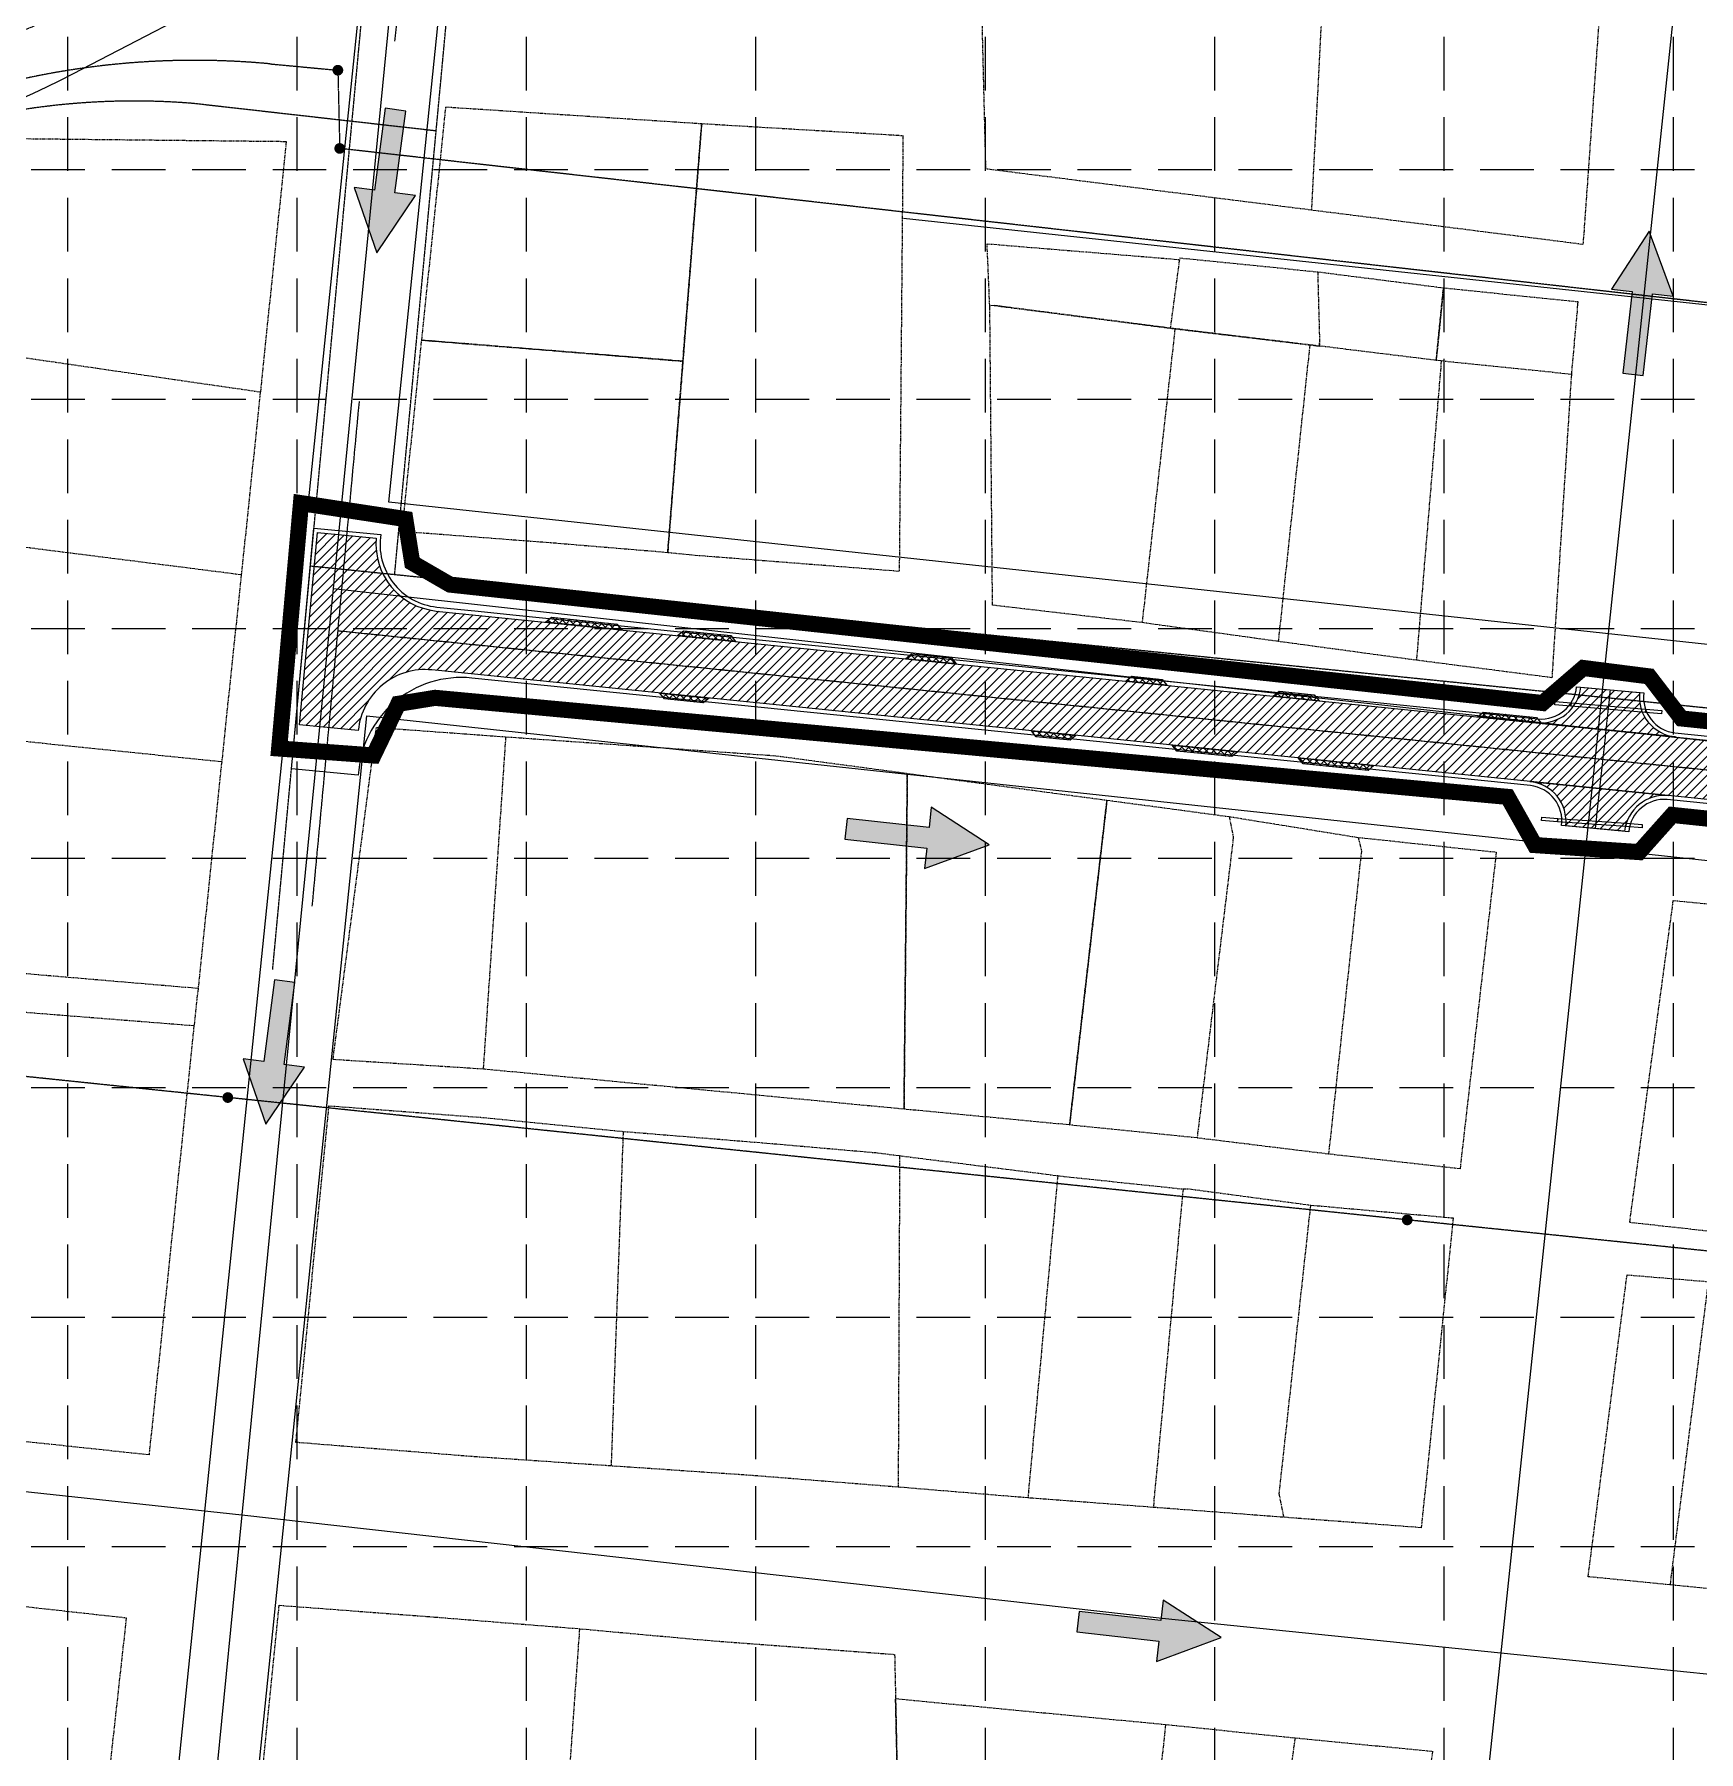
# Model space of a CAD drawing. Extents: x 332488 to 337969, y 579146 to 583084.
# Drawn here: x 335729 to 336350, y 581125 to 581765 of the extents above; entities that cross this region are included whole.
import ezdxf

# ---------------------------------------------------------------- set-up
doc = ezdxf.new("R2010")
doc.units = 0
doc.header["$MEASUREMENT"] = 0
for name, pattern in [('CENTER2', [1.125, 0.75, -0.125, 0.125, -0.125]), ('DASHED', [0.75, 0.5, -0.25]), ('HIDDEN', [0.375, 0.25, -0.125]), ('PHANTOM', [2.5, 1.25, -0.25, 0.25, -0.25, 0.25, -0.25])]:
    doc.linetypes.add(name, pattern=pattern)
doc.layers.get('0').update_dxf_attribs({"color": 6})
for name, color, linetype in [('ARROWS', 252, 'Continuous'), ('E-CULVERT', 1, 'Continuous'), ('E-SanitarySewer', 2, 'HIDDEN'), ('E-WATER', 2, 'DASHED'), ('GRID', 254, 'HIDDEN'), ('LIMITS OF DISTURBANCE', 1, 'PHANTOM'), ('P-CULVERT', 2, 'Continuous'), ('P-DRIVEWAY TRANSITION', 2, 'Continuous'), ('P-DRIVEWAY TRANSITION-H', 6, 'Continuous'), ('P-PVMT', 2, 'Continuous'), ('P-PVMT-H-6th', 6, 'Continuous'), ('P-PVMT-H-7th', 6, 'Continuous'), ('parcel', 8, 'Continuous'), ('ROADS', 5, 'Continuous'), ('row', 1, 'Continuous'), ('subdiv', 6, 'PHANTOM')]:
    doc.layers.add(name, color=color, linetype=linetype)
doc.layers.add('QUANTITIES', color=4, linetype='Continuous', plot=False)
pattern_1 = [(45, (0, 0), (-1.767766952966369, 1.767766952966369), [])]

# ---------------------------------------------------------------- blocks, each defined once
blk = doc.blocks.new('arrow')
blk.add_lwpolyline([(-67.00679329302966, -25.35842018353742), (-59.3270347441985, -25.41938721699262), (-59.57091179542658, -56.1384215279777), (-51.89114823905948, -56.19938584448118), (-51.64727869913713, -25.48035696739953), (-43.96752265407486, -25.54132400085473), (-55.30425519266737, -2.410587189246144), (-67.00678578172392, -25.35840795725562)], close=True)
at = {"color": 254}
for points in [[(-43.96751955730906, -25.54132267721434), (-67.00679354271597, -25.35841771446121), (-55.30425158724847, -2.410596210431322), (-67.00679354271597, -25.35841771446121)], [(-59.57090883123692, -56.13841801592571), (-51.89115083610795, -56.19938633684342), (-59.32703554756517, -25.41938603537892), (-51.64727755243712, -25.48035435629663)]]:
    blk.add_solid(points, dxfattribs=at)

msp = doc.modelspace()

# ---------------------------------------------------------------- hatches: boundary and pattern name
at = {"layer": 'P-DRIVEWAY TRANSITION-H'}
h = msp.add_hatch(dxfattribs=at)
h.set_pattern_fill('NET', color=253, scale=15, angle=45, style=0)
h.set_pattern_definition([(45.09306700437445, (333744.6352764597, 581923.8884556454), (-1.327977036632529, 1.323669894715706), []), (135.0930670043744, (333744.6352764597, 581923.8884556454), (-1.323669894715706, -1.327977036632529), [])])
h.paths.add_polyline_path([(335919.9082682377, 581546.2009439643), (335922.1001579328, 581547.9885735582), (335946.64428983, 581545.4952540073), (335948.4319194239, 581543.3033643122)])
h.paths.add_polyline_path([(335969.1273677484, 581541.2010138955), (335971.3192574435, 581542.9886434893), (335988.9757935469, 581541.195001455), (335990.7634231407, 581539.0031117599)])
h.paths.add_polyline_path([(335980.8544219058, 581517.896495593), (335978.6625322107, 581516.1088659992), (335964.2832283185, 581517.5695898769), (335962.4955987246, 581519.761479572)])
h.paths.add_polyline_path([(336117.5882516192, 581504.0063677079), (336115.3963619241, 581502.218738114), (336102.7658838096, 581503.5018072464), (336100.9782542157, 581505.6936969415)])
h.paths.add_polyline_path([(336177.9039320467, 581497.8791896979), (336175.7120423517, 581496.091560104), (336155.2479255281, 581498.1704106734), (336153.4602959342, 581500.3623003685)])
h.paths.add_polyline_path([(336228.668427237, 581492.7222703627), (336226.4765375419, 581490.9346407689), (336202.2570012594, 581493.3949862224), (336200.4693716656, 581495.5868759175)])
h.paths.add_polyline_path([(336401.3462626418, 581475.1807649299), (336399.1543729468, 581473.393135336), (336374.7719099154, 581475.8700317293), (336372.9842803215, 581478.0619214245)])
h.paths.add_polyline_path([(336463.6284808947, 581468.8538158615), (336461.4365911996, 581467.0661862676), (336440.898101375, 581469.1525920301), (336439.1104717811, 581471.3444817252)])
h.paths.add_polyline_path([(336433.9637971102, 581493.9805311286), (336436.1556868053, 581495.7681607225), (336459.8782778171, 581493.3582975334), (336461.665907411, 581491.1664078382)])
h.paths.add_polyline_path([(336267.2093304693, 581510.9203102012), (336269.4012201645, 581512.7079397951), (336289.1948656816, 581510.6971991603), (336290.9824952754, 581508.5053094652)])
h.paths.add_polyline_path([(336191.1601055256, 581518.6457828388), (336193.3519952208, 581520.4334124327), (336206.405745501, 581519.1073451298), (336208.1933750949, 581516.9154554347)])
h.paths.add_polyline_path([(336136.169197802, 581524.2320429649), (336138.3610874971, 581526.0196725588), (336149.7039261373, 581524.8674084876), (336151.4915557312, 581522.6755187925)])
h.paths.add_polyline_path([(336054.1147708074, 581532.5675550096), (336056.3066605026, 581534.3551846035), (336071.1992416526, 581532.8423193736), (336072.9868712464, 581530.6504296785)])
h.paths.add_polyline_path([(336823.6798012466, 581432.2779450953), (336821.4879115515, 581430.4903155016), (336807.9537703457, 581431.8651833931), (336806.1661407518, 581434.0570730882)])
h.paths.add_polyline_path([(336908.3929457674, 581423.6723468069), (336906.2010560723, 581421.884717213), (336866.1281834434, 581425.9555263661), (336864.3405538495, 581428.1474160613)])
h.paths.add_polyline_path([(337267.486532658, 581387.1937675466), (337265.2946429629, 581385.4061379527), (337237.9967162226, 581388.1792021916), (337236.2090866287, 581390.3710918868)])
h.paths.add_polyline_path([(337214.6607244014, 581414.673309335), (337216.8526140965, 581416.4609389289), (337297.4075874499, 581408.2777491212), (337299.1952170437, 581406.0858594261)])
at = {"layer": 'P-PVMT-H-6th'}
h = msp.add_hatch(dxfattribs=at)
h.set_pattern_fill('ANSI31', color=9, scale=20, style=0)
h.set_pattern_definition(pattern_1)
edge = h.paths.add_edge_path()
edge.add_line((335828.2173572729, 581507.8890740499), (335834.9152358597, 581579.581766027))
edge.add_line((335834.9152358597, 581579.581766027), (335856.8198496035, 581577.5353308981))
edge.add_arc((335881.7114561305, 581575.2098364335), 25.00000000002905, 174.6626432487907, 264.1994973410909)
edge.add_line((335879.1848304975, 581550.337840878), (337355.6937260162, 581400.3464493869))
edge.add_arc((337359.231001902, 581435.1672431646), 35.00000000002524, 264.1994973417433, 353.8400558509287)
edge.add_line((337394.0289197445, 581431.4115922451), (337395.0231459686, 581431.304287933))
edge.add_line((337395.0231459686, 581431.304287933), (337385.1509550011, 581339.8336753641))
edge.add_line((337385.1509550011, 581339.8336753641), (337384.156728777, 581339.9409796762))
edge.add_arc((337349.3588109346, 581343.696630596), 35.00000000002016, 353.8400558505394, 444.1994973412693)
edge.add_line((337352.8960868207, 581378.5174243737), (335877.5401606779, 581528.3891443292))
edge.add_arc((335875.0135775439, 581503.5171444565), 25.0000000000402, 84.19959524299584, 174.6626432487907)
edge.add_line((335850.1219710169, 581505.8426389211), (335828.2173572729, 581507.8890740499))
h = msp.add_hatch(dxfattribs=at)
h.set_pattern_fill('ANSI31', color=9, scale=20, style=0)
h.set_pattern_definition([(45.09306700437445, (333744.6352764597, 581923.8884556454), (-1.770636048843371, 1.764893192954274), [])])
edge = h.paths.add_edge_path()
edge.add_line((336341.075299163, 581503.4166239983), (336289.3404117507, 581508.672120782))
edge.add_arc((336290.8563871304, 581523.5953181152), 14.99999999995472, 264.1994973413384, 353.8196917178384)
edge.add_line((336305.7692074761, 581521.9804530015), (336327.678454197, 581519.9546864453))
edge.add_arc((336342.5912745427, 581518.3398213316), 14.99999999992164, 173.8196917178385, 264.1994973415597)
edge = h.paths.add_edge_path()
edge.add_line((336322.0801321364, 581468.2557733797), (336300.1708854154, 581470.2815399361))
edge.add_arc((336285.2580650697, 581471.8964050498), 14.99999999992164, 353.8196917178384, 444.1994973415146)
edge.add_line((336286.7740404494, 581486.819602383), (336338.5089278618, 581481.5641055992))
edge.add_arc((336336.9929524821, 581466.640908266), 14.99999999994884, 84.19949734155962, 173.8196917178385)
at = {"layer": 'P-PVMT-H-7th'}
h = msp.add_hatch(dxfattribs=at)
h.set_pattern_fill('ANSI31', color=253, scale=20, style=0)
h.set_pattern_definition(pattern_1)
edge = h.paths.add_edge_path()
edge.add_line((335825.8690633353, 581825.6869722484), (335834.5250313084, 581805.4613889824))
edge.add_arc((336066.2689011319, 581263.9673642702), 588.9999999998345, 83.86282012561298, 113.16953209557269, ccw=False)
edge.add_line((336129.2384705681, 581849.5916750061), (336610.550527991, 581796.0216503824))
edge.add_line((336610.550527991, 581796.0216503824), (337388.8775640928, 581715.9745280568))
edge.add_arc((337385.2968724539, 581681.1581720241), 35.00000000015289, -7.624351124783686, 84.12805446683802, ccw=False)
edge.add_line((337419.9874458821, 581676.514454199), (337420.9786051229, 581676.3817765472))
edge.add_line((337420.9786051229, 581676.3817765472), (337433.190660604, 581767.6110939423))
edge.add_line((337433.190660604, 581767.6110939423), (337432.1995013632, 581767.7437715945))
edge.add_arc((337397.5089279353, 581772.3874894198), 34.99999999991752, 264.1280544671977, 352.375648874788, ccw=False)
edge.add_line((337393.9282362966, 581737.5711333872), (336612.8927155777, 581817.8968100856))
edge.add_line((336612.8927155777, 581817.8968100856), (336131.6316412919, 581871.4611602868))
edge.add_arc((336066.268901132, 581263.9673642701), 610.9999999999628, 83.85893752755234, 113.1695320955796)
edge = h.paths.add_edge_path()
edge.add_line((334950.4900005268, 581734.4296820598), (334951.8644201584, 581756.3867076023))
edge.add_arc((335064.1687015881, 583550.502506821), 1797.627256311322, 264.1888517328631, 266.4181927454968, ccw=False)
edge.add_arc((334909.7337188367, 582096.7964629089), 335.8172667600802, 255.9339546163211, 265.290039501902, ccw=False)
edge.add_line((334828.1166219403, 581771.0482685188), (334779.5199037807, 581782.2453342903))
edge.add_arc((334736.6355995654, 581596.1218901679), 191.000000000006, 77.02504297118213, 90.09306700432731)
edge.add_line((334736.3253535026, 581787.1216381976), (332764.6068176676, 581783.918922386))
edge.add_line((332764.6068176676, 581783.918922386), (332764.6425528163, 581761.9189514088))
edge.add_line((332764.6425528163, 581761.9189514088), (334736.3610886512, 581765.1216672204))
edge.add_arc((334736.6355995655, 581596.1218901679), 169.0000000000381, 77.02504297120538, 90.09306700435008, ccw=False)
edge.add_line((334774.5803504155, 581760.807031826), (334823.0275859664, 581749.6444080222))
edge.add_arc((334920.5213069654, 582162.0827408719), 423.8046767534789, 256.7003380621547, 264.5041076851441)
edge.add_arc((335064.1687015871, 583550.5025068203), 1819.627256310553, 264.1888517328911, 266.4181927455256)

# ---------------------------------------------------------------- linework, layer by layer
at = {"layer": 'E-CULVERT', "color": 5, "flags": 128}
for points in [[(336302.1558455873, 581516.1273514577), (336330.0009087379, 581513.7918408696), (336329.8964315794, 581512.5462147124), (336302.0513684287, 581514.8817253006)], [(336297.183418838, 581473.0365498584), (336322.6917683122, 581471.2848169783), (336322.6061288594, 581470.0377540753), (336297.0977793852, 581471.7894869554)]]:
    msp.add_lwpolyline(points, close=True, dxfattribs=at)
at = {"layer": 'E-SanitarySewer', "color": 33, "ltscale": 0.5}
for p, q in [((335817.1282295869, 581754.2044746119), (335842.4944598678, 581751.830046351)), ((337222.3361147416, 581567.1605498825), (335843.183257657, 581722.6859448183)), ((337237.5244482572, 581220.1307687422), (335450.4670192754, 581405.4816126396))]:
    msp.add_line(p, q, dxfattribs=at)
at = {"layer": 'E-SanitarySewer', "color": 33}
msp.add_line((335842.4944598678, 581751.830046351), (335843.183257657, 581722.6859448183), dxfattribs=at)
at = {"layer": 'E-SanitarySewer', "color": 33, "linetype": 'Continuous', "ltscale": 0.5, "const_width": 2, "flags": 128}
for points in [[(335841.4944598678, 581751.830046351, 1), (335843.4944598678, 581751.830046351, 1)], [(335842.183257657, 581722.6859448183, 1), (335844.183257657, 581722.6859448183, 1)], [(335800.4744093332, 581369.0756668057, 1), (335802.4744093332, 581369.0756668057, 1)], [(336240.0726919885, 581323.4812100498, 1), (336242.0726919885, 581323.4812100498, 1)]]:
    msp.add_lwpolyline(points, format="xyb", close=True, dxfattribs=at)
at = {"layer": 'E-SanitarySewer', "color": 33, "ltscale": 0.5}
msp.add_arc((335789.1686905724, 581455.5102092201), 300, 84.65236069567071, 107.5818647065417, dxfattribs=at)
at = {"layer": 'E-WATER', "color": 120, "ltscale": 0.5}
for p, q in [((335818.2125214203, 581416.7439846265), (335859.2409502372, 581855.0543730545)), ((335863.6739850125, 581563.9752709359), (335886.6780436572, 581809.7296946534)), ((335879.1390254511, 581729.1896863334), (335788.2380525522, 581739.4739531499)), ((335832.2926394805, 581567.1631499236), (337352.8126116331, 581412.7008861976))]:
    msp.add_line(p, q, dxfattribs=at)
at = {"layer": 'E-WATER', "color": 120, "ltscale": 0.5, "flags": 128}
msp.add_lwpolyline([(334426.1044843137, 581797.0997928584), (334703.4589529283, 581796.9655081672, -0.08990925678676177), (334809.4890720781, 581786.6754326159), (334841.0031958667, 581778.605181124, 0.04294013952665259), (334891.8156832419, 581770.7663473336, 0.0169256339488877), (335015.9593336944, 581762.9017229673), (335540.5848133493, 581754.8884359363, 0.09913095218458286), (335742.9814878628, 581804.9734811924), (335854.5873055487, 581853.1739214766, -0.09648405241261898), (336021.3809671399, 581886.5141730634, -0.007956758082388113), (336042.9161177172, 581887.2491753441, -0.007956758082388113)], format="xyb", dxfattribs=at)
at = {"layer": 'E-WATER', "color": 120, "ltscale": 0.5}
msp.add_arc((335766.5822491521, 581469.9219705082), 270.4204969431304, 85.4067231910676, 106.5033650947421, dxfattribs=at)
at = {"layer": 'GRID', "color": 252, "linetype": 'HIDDEN', "lineweight": 0, "ltscale": 80}
for p, q in [((335741.698758591, 582484.2826341055), (335741.698758591, 579491.4050111248)), ((335827.1987585911, 582484.2826341055), (335827.1987585911, 579491.4050111248)), ((335912.6987585913, 582484.2826341055), (335912.6987585913, 579491.4050111248)), ((335998.1987585914, 582484.2826341055), (335998.1987585914, 579491.4050111248)), ((336083.6987585915, 582484.2826341055), (336083.6987585915, 579491.4050111248)), ((336169.1987585917, 582484.2826341055), (336169.1987585917, 579491.4050111248)), ((336254.6987585918, 582484.2826341055), (336254.6987585918, 579491.4050111248)), ((336340.198758592, 582484.2826341055), (336340.198758592, 579491.4050111248)), ((332578.1987585859, 581714.7826341043), (337879.1987585945, 581714.7826341043)), ((332578.1987585859, 581629.2826341041), (337879.1987585945, 581629.2826341041)), ((332578.1987585859, 581543.782634104), (337879.1987585945, 581543.782634104)), ((332578.1987585859, 581458.2826341038), (337879.1987585945, 581458.2826341038)), ((332578.1987585859, 581372.7826341037), (337879.1987585945, 581372.7826341037)), ((332578.1987585859, 581287.2826341036), (337879.1987585945, 581287.2826341036)), ((332578.1987585859, 581201.7826341034), (337879.1987585945, 581201.7826341034))]:
    msp.add_line(p, q, dxfattribs=at)
at = {"layer": 'LIMITS OF DISTURBANCE', "color": 1, "linetype": 'DASHED', "ltscale": 80, "const_width": 6, "flags": 128}
msp.add_lwpolyline([(336564.3092935188, 580791.3038364649), (336567.0052905409, 580807.8106723065), (336582.1702698404, 580814.8850248358), (336611.8294605622, 581096.0013912139), (336600.0344696399, 581107.4550896633), (336602.3934551831, 581142.1531205673), (336618.2324574403, 581153.2699631006), (336647.1916793659, 581435.8606589661), (336641.0090483022, 581442.9917945839), (336339.8666644464, 581474.3543566107), (336327.5208063931, 581460.5171820517), (336288.6126352292, 581463.1350377254), (336278.511455656, 581481.0859598878), (335878.7350020302, 581517.9891934886), (335865.0349987354, 581515.7684013254), (335855.7782440227, 581496.5215226384), (335820.6025445126, 581499.112440192), (335828.7484949799, 581590.535123911), (335867.6268963753, 581584.6129982027), (335870.2187940152, 581568.3271823697), (335884.2890548576, 581560.1842644983), (336291.5354450219, 581516.0564580307), (336306.689110545, 581529.1150751249), (336331.2484744322, 581525.9810149863), (336343.2668650304, 581510.3106744732), (336639.3908306756, 581479.3693864183), (336648.1511065494, 581485.3610176533), (336684.0432714792, 581772.5026431191), (336680.9048362817, 581778.2067353067), (336669.7776741823, 581783.3404481402), (336370.7130116015, 581814.7980202996), (336363.9158655149, 581798.6922299524), (336329.4264824227, 581802.9703339355), (336322.6293363362, 581820.5860527048), (336143.3820197093, 581841.8534496819, 0.08763947130923862), (335924.5325992433, 581829.4234683639), (335891.8472894146, 581818.0589066211), (335886.8734626514, 581804.9186190399), (335850.8416136689, 581789.5907888601), (335830.0657282365, 581797.427810739), (335815.5617831741, 581828.3840909628), (335866.3358301767, 581847.6986832838), (335948.0887977728, 581873.9365317603), (336020.0868252716, 581882.4754778267), (336034.9745538486, 581902.4810239698), (336087.4476582529, 581900.7732307746), (336107.4606854627, 581884.4272471669), (336320.4882515939, 581862.3340663975), (336342.2899299362, 581875.5329886896), (336368.3905588104, 581872.1565252895), (336387.4286735007, 581853.43248107), (336677.9534260216, 581819.3267901603), (336685.4529427118, 581822.3936145031), (336688.1800368172, 581830.2310943103), (336717.0455250554, 582102.4214857104), (336712.2347999653, 582110.5966576503), (336679.040812646, 582116.848272605), (336077.6693005343, 582178.625346055), (336069.4577428056, 582175.6702760864), (336065.8446662542, 582164.0142132223), (336053.6915532313, 582163.6858787513), (336052.7622434464, 582227.8751583239), (336070.8865020853, 582227.6125863148), (336069.8358378294, 582216.8471140286), (336077.1905824281, 582213.9588219277), (337435.1120653143, 582075.6290862656), (337449.2366512441, 582071.4455942167), (337467.5462598754, 582070.399726182), (337482.7170856795, 582075.1061522481), (337493.7028887817, 582094.4548303501), (337506.8263003258, 582091.4410858508), (337480.5519196596, 581988.076850942), (337467.0554379253, 581991.6406268582), (337469.0926445043, 582011.7505607056), (337462.4717152221, 582024.7329029009), (337446.6833405332, 582036.6970319387), (337423.7647586199, 582040.5153760766), (337346.0962222456, 582048.9157291981), (337131.8900008146, 582071.4639909817), (337123.6244024234, 582067.8716045122), (337118.2337988992, 582057.0944251937), (337086.6089817742, 582059.9683423333), (337083.3746006982, 582073.2601842163), (337068.9996895692, 582076.8525706858), (336762.1133204978, 582107.5884281986), (336753.5225300477, 582096.7409668667), (336724.9358726684, 581824.7224777056), (336727.3295896086, 581814.3535114524), (336746.8783727614, 581809.5678439094), (337396.4087114227, 581743.1661940693), (337410.054674055, 581747.1264361986), (337423.2604739079, 581760.7673188682), (337427.4423047341, 581776.3883425123), (337440.8681543744, 581772.4280804731), (337423.6457743533, 581667.5325737091), (337410.9730176935, 581669.6439210486), (337409.9169493718, 581691.4610707037), (337401.8204887742, 581702.0177476713), (337385.2755132029, 581708.7036576848), (337369.3714409312, 581712.9552615659), (337094.9010632508, 581739.1056059492), (337084.6629174594, 581734.7505501301), (337082.7024106989, 581724.9517243118), (337081.3954167254, 581715.8061230194), (337050.0274033588, 581720.8144232745), (337049.8095973656, 581738.6700963853), (337043.9280770831, 581746.509168986), (337015.3919208613, 581748.4689421136), (336730.1820517313, 581776.897996614), (336720.3447865299, 581775.0541788534), (336716.9632315547, 581765.5278800037), (336689.6148954229, 581486.3813810819), (336691.4404269378, 581475.1281954248), (336698.4382819426, 581471.7826521287), (337016.0528918924, 581440.8161382066), (337022.5604621936, 581446.173300059), (337026.0056334576, 581454.2090627474), (337060.0746686803, 581449.9998669934), (337063.5198399443, 581438.52020601), (337088.4017096586, 581433.545692887), (337350.3011546652, 581406.43011564), (337364.8832958979, 581429.1242618612), (337382.8890557112, 581429.7048734785), (337388.3490047967, 581435.7978829921), (337401.5529084862, 581435.4070911058), (337388.8305987511, 581327.9556286056), (337378.2350261193, 581331.3256810118), (337370.1107737268, 581347.8382480933), (337350.94335075, 581352.4831652408), (337336.3342031366, 581375.6180429582), (337214.0031762915, 581387.1725851463), (336698.0063674753, 581437.8958707761), (336687.7052374496, 581437.2901314064), (336684.0695333453, 581423.3585041926), (336656.8649264155, 581152.761782333), (336668.8994344044, 581129.3700965693), (336665.5565295643, 581097.2900607084), (336647.5047675809, 581081.9183888873), (336622.1687034764, 580812.467263846), (336633.9628095226, 580798.319594103), (336632.0757474988, 580783.7003380235)], format="xyb", close=True, dxfattribs=at)
at = {"layer": 'P-CULVERT', "color": 5, "flags": 128}
for points in [[(336296.0732309826, 581515.3458248263), (336296.1699833638, 581516.5920747919), (336302.1519831987, 581516.127663362), (336302.0552308174, 581514.8814133963)], [(336329.900293968, 581512.5459028082), (336329.9970463492, 581513.7921527738), (336335.979046184, 581513.3277413439), (336335.8822938028, 581512.0814913783)], [(336291.1102230861, 581472.254304854), (336291.2069754674, 581473.5005548196), (336297.1889753022, 581473.0361433896), (336297.092222921, 581471.789893424)], [(336322.6005723951, 581470.038160544), (336322.6973247764, 581471.2844105096), (336328.6793246112, 581470.8199990797), (336328.58257223, 581469.5737491141)]]:
    msp.add_lwpolyline(points, close=True, dxfattribs=at)
at = {"layer": 'P-DRIVEWAY TRANSITION', "color": 7, "flags": 128}
for points in [[(335919.9082682377, 581546.2009439643), (335922.1001579328, 581547.9885735582), (335946.64428983, 581545.4952540073), (335948.4319194239, 581543.3033643122)], [(335969.1273677484, 581541.2010138955), (335971.3192574435, 581542.9886434893), (335988.9757935469, 581541.195001455), (335990.7634231407, 581539.0031117599)], [(336054.1147708074, 581532.5675550096), (336056.3066605026, 581534.3551846035), (336071.1992416526, 581532.8423193736), (336072.9868712464, 581530.6504296785)], [(336136.169197802, 581524.2320429649), (336138.3610874971, 581526.0196725588), (336149.7039261373, 581524.8674084876), (336151.4915557312, 581522.6755187925)], [(335980.8544219058, 581517.896495593), (335978.6625322107, 581516.1088659992), (335964.2832283185, 581517.5695898769), (335962.4955987246, 581519.761479572)], [(336191.1601055256, 581518.6457828388), (336193.3519952208, 581520.4334124327), (336206.405745501, 581519.1073451298), (336208.1933750949, 581516.9154554347)], [(336267.2093304693, 581510.9203102012), (336269.4012201645, 581512.7079397951), (336289.1948656816, 581510.6971991603), (336290.9824952754, 581508.5053094652)], [(336117.5882516192, 581504.0063677079), (336115.3963619241, 581502.218738114), (336102.7658838096, 581503.5018072464), (336100.9782542157, 581505.6936969415)], [(336177.9039320467, 581497.8791896979), (336175.7120423517, 581496.091560104), (336155.2479255281, 581498.1704106734), (336153.4602959342, 581500.3623003685)], [(336228.668427237, 581492.7222703627), (336226.4765375419, 581490.9346407689), (336202.2570012594, 581493.3949862224), (336200.4693716656, 581495.5868759175)]]:
    msp.add_lwpolyline(points, close=True, dxfattribs=at)
at = {"layer": 'P-PVMT', "color": 7, "linetype": 'CENTER2'}
for p, q in [((335863.7891015451, 581762.6485827123), (335870.6060667526, 581831.1675540115)), ((335832.9547923501, 581440.3431682208), (335850.5388686176, 581628.5594440508)), ((336316.7238308365, 581520.9675697234), (336311.125508776, 581469.2686566579))]:
    msp.add_line(p, q, dxfattribs=at)
at = {"layer": 'P-PVMT', "color": 253, "linetype": 'CENTER2'}
msp.add_line((335842.5457909331, 581543.0032117338), (337411.6506730744, 581383.6054421827), dxfattribs=at)
at = {"layer": 'P-PVMT', "color": 7, "linetype": 'CENTER2', "flags": 128}
msp.add_lwpolyline([(337447.1291412615, 581721.0416598537), (336611.7216217844, 581806.959230234), (336130.4349633356, 581860.5264279522, 0.1401245833033953), (335805.4386140518, 581804.3075916654), (335750.520780668, 581777.7979343771, -0.1160526085899808), (335560.4880887911, 581735.5717021436), (335041.7080823139, 581742.0147206156, -0.02225486075396301), (334881.0454213011, 581751.1697370174, -0.03824844483391418), (334825.5715453865, 581760.3464669687), (334777.0501270981, 581771.5261830582, 0.05708188803975472), (334736.3432210769, 581776.121652709), (332688.0365613569, 581772.7945327339)], format="xyb", dxfattribs=at)
at = {"layer": 'P-PVMT', "color": 7, "flags": 128}
for points in [[(335828.2173572729, 581507.8890740499), (335834.9152358597, 581579.581766027), (335856.8198496035, 581577.5353308981, 0.4118479601196166), (335879.1848304975, 581550.337840878), (337355.6937260162, 581400.3464493869, 0.412377306467663), (337394.0289197445, 581431.4115922451), (337395.0231459686, 581431.304287933), (337385.1509550011, 581339.8336753641), (337384.156728777, 581339.9409796762, 0.416052205626243), (337352.8960868207, 581378.5174243737), (335877.5401606779, 581528.3891443292, 0.4165826269684354), (335850.1219710169, 581505.8426389211)], [(336341.075299163, 581503.4166239983), (336289.3404117507, 581508.672120782, 0.4122733446944218), (336305.7692074761, 581521.9804530015), (336327.678454197, 581519.9546864453, 0.4161564455735649)], [(336322.0801321364, 581468.2557733797), (336300.1708854154, 581470.2815399361, 0.4161564455727053), (336286.7740404494, 581486.819602383), (336338.5089278618, 581481.5641055992, 0.4122733446941161)]]:
    msp.add_lwpolyline(points, format="xyb", close=True, dxfattribs=at)
at = {"layer": 'parcel', "lineweight": 0}
msp.add_line((337367.8459879435, 581554.7786634872), (336053.3059553518, 581696.5892253006), dxfattribs=at)
at = {"layer": 'QUANTITIES', "flags": 128}
msp.add_lwpolyline([(337077.8110774554, 581404.952799734), (336337.9756391952, 581480.1051735461, 0.4090817367067258), (336323.6310741765, 581468.1123706166), (336298.5676113351, 581470.4297814093, 0.4212998882105717), (336287.0155775195, 581485.2816890337), (335892.4367371689, 581525.3681794247, 0.4280930128081107), (335850.0984240164, 581489.1507395525), (335825.1777123548, 581491.4789531598), (335833.561269136, 581581.2147920865), (335858.5005890901, 581578.8848400023, 0.4306500361933832), (335879.3364280355, 581551.8301606114), (335894.7899522756, 581550.2603118884), (335907.6649241499, 581548.9524058183), (336289.8509943243, 581510.1279729631, 0.4101190498403765), (336304.2182654361, 581522.1238557644), (336329.2817282775, 581519.8064449719, 0.4200947226549162), (336340.8590157054, 581504.9463149811), (337012.7666349481, 581436.6904723854, 0.4120926133628644)], format="xyb", dxfattribs=at)
at = {"layer": 'ROADS', "color": 7}
for p, q in [((336347.499845, 581840.9145520004), (336312.2735540001, 581506.4467860004)), ((335867.6505490001, 581832.5457250001), (335840.7109659999, 581558.7320059994)), ((335840.7109659999, 581558.7320059994), (335806.6640699999, 581213.5959609998)), ((335840.7109659999, 581558.7320059994), (336312.2735540001, 581506.4467860004)), ((336312.2735540001, 581506.4467860004), (336275.9751509996, 581162.1418809993)), ((336312.2735540001, 581506.4467860004), (336673.5821529999, 581466.9913590001)), ((335702.5536369998, 581224.7559470003), (335806.6640699999, 581213.5959609998)), ((335806.6640699999, 581213.5959609998), (335772.6133969999, 580867.6397240004)), ((335806.6640699999, 581213.5959609998), (336149.7280779998, 581175.0480220001)), ((336149.7280779998, 581175.0480220001), (336275.9751509996, 581162.1418809993)), ((336275.9751509996, 581162.1418809993), (336271.25257, 581117.8743719999)), ((336275.9751509996, 581162.1418809993), (336638.1157029998, 581125.1431850009))]:
    msp.add_line(p, q, dxfattribs=at)
at = {"layer": 'row', "color": 253, "flags": 128}
for points in [[(337383.8924050462, 581703.458174233), (337354.3586517473, 581429.8137001148), (335861.5160108351, 581590.8765972691), (335884.7433982082, 581816.8734228074, -0.1110581268824251), (336129.0020409921, 581843.808687945)], [(335656.6354707195, 579890.8691208271, 0.004641513586465435), (335594.6297213813, 579891.5313533386), (334633.2571330607, 579892.8742115458), (334819.6853920397, 581751.8981616002), (334819.6853920397, 581751.8981616002), (335054.3267295898, 581728.7485709294, 0.01688321131233554), (335063.7589318476, 581728.1386099538), (335576.4378177198, 581712.3355140868, 0.1282597827541078), (335743.7487545107, 581750.5077220441), (335808.4407329782, 581784.1409130391, -0.02212925641285557), (335853.3679457864, 581805.0282180766)], [(337171.3288690389, 579733.9544528931), (335965.384884988, 579870.3686593343, 0.02091985874628485), (335686.7178393687, 579890.1329351906), (335853.3367921381, 581511.294790188), (337345.7743067822, 581350.275602135)]]:
    msp.add_lwpolyline(points, format="xyb", close=True, dxfattribs=at)
at = {"layer": 'subdiv', "color": 253, "lineweight": 0}
for p, q in [((336084.0281436532, 581715.0442210464), (336080.9371797843, 581840.5475833258)), ((336211.8845410375, 581824.3381274343), (336205.3424525196, 581699.7010145253)), ((336315.5, 581812), (336306.5743912454, 581686.9143587016)), ((335873.7553919968, 581651.2544824844), (335882.7826926787, 581738.1511621112)), ((335882.7826926787, 581738.1511621112), (335978.0998118566, 581731.954264814)), ((335965.4429556662, 581572.0783035373), (335978.0998118566, 581731.954264814)), ((335978.0998118566, 581731.954264814), (335971.1150929187, 581643.4074584255)), ((335978.0998118566, 581731.954264814), (336053.1255992809, 581727.4947288819)), ((335681.9876729334, 581726.8080954226), (335823.2577656731, 581725.3126804782)), ((335823.2577656731, 581725.3126804782), (335813.5839790697, 581631.8575876467)), ((336053.1255992809, 581727.4947288819), (336051.7342965794, 581565.1043773992)), ((336205.3424525196, 581699.7010145253), (336084.0281436532, 581715.0442210464)), ((336254.293817081, 581693.5179436626), (336205.3424525196, 581699.7010145253)), ((336306.5743912454, 581686.9143587016), (336254.293817081, 581693.5179436626)), ((336085.4757200764, 581663.9989443542), (336084.4684191793, 581687.166923535)), ((336084.4684191793, 581687.166923535), (336156.1705886847, 581681.2897133306)), ((336156.1705886847, 581681.2897133306), (336152.7464126432, 581655.7160216309)), ((336156.2511707563, 581681.8915460147), (336207.6931928773, 581676.7245504288)), ((336207.6931928773, 581676.7245504288), (336254.62036807, 581670.7589480719)), ((336207.6931928773, 581676.7245504288), (336208.4256409695, 581649.0499215135)), ((336251.8741735956, 581643.7296930291), (336254.62036807, 581670.7589480719)), ((336254.62036807, 581670.7589480719), (336252.0383411269, 581645.3455021475)), ((336254.62036807, 581670.7589480719), (336304.6270903694, 581665.5988137843)), ((336304.6270903694, 581665.5988137843), (336304.5733831748, 581664.5593103543)), ((336087.0657682056, 581664.1781178564), (336085.4757200764, 581663.9989443542)), ((336085.5063219853, 581663.2950986652), (336085.4757200764, 581663.9989443542)), ((336086.5, 581552.5), (336085.5063219853, 581663.2950986652)), ((336087.0657682056, 581664.1781178564), (336154.5, 581655.5)), ((336152.7464126432, 581655.7160216309), (336087.0657682056, 581664.1781178564)), ((336304.5733831748, 581664.5593103543), (336302.25, 581638.5)), ((336154.5, 581655.5), (336142.25, 581546)), ((336208.4256409695, 581649.0499215135), (336152.7464126432, 581655.7160216309)), ((336154.5, 581655.5), (336204.75, 581649.5)), ((335813.5839790697, 581631.8575876467), (335673.4292572886, 581652.2119624484)), ((335866.4429170429, 581579.9331593495), (335873.7553919968, 581651.2544824844)), ((335873.7553919968, 581651.2544824844), (335928.276982707, 581646.8929555593)), ((335971.1150929187, 581643.4074584255), (335873.7553919968, 581651.2544824844)), ((335928.276982707, 581646.8929555593), (335971.1150929187, 581643.4074584255)), ((336204.75, 581649.5), (336193, 581539)), ((336204.75, 581649.5), (336208.4256409695, 581649.0499215135)), ((336208.4256409695, 581649.0499215135), (336208.3879175154, 581650.4752547368)), ((336251.8741735956, 581643.7296930291), (336208.4256409695, 581649.0499215135)), ((335971.1150929187, 581643.4074584255), (335965.4429556662, 581572.0783035373)), ((336253.75, 581643.5), (336244.5, 581532)), ((336252.0383411269, 581645.3455021475), (336251.8741735956, 581643.7296930291)), ((336253.75, 581643.5), (336251.8741735956, 581643.7296930291)), ((336302.25, 581638.5), (336253.75, 581643.5)), ((336302.25, 581638.5), (336295, 581525.5)), ((335813.5839790697, 581631.8575876467), (335806.4922274821, 581563.8159527723)), ((335806.4922274821, 581563.8159527723), (335665.5055746734, 581581.7137307506)), ((335923.8350973791, 581575.55791701), (335866.4429170429, 581579.9331593495)), ((335965.4429556662, 581572.0783035373), (335923.8350973791, 581575.55791701)), ((335973.4356757901, 581571.2199152345), (335965.4429556662, 581572.0783035373)), ((336051.7342965794, 581565.1043773992), (335973.4356757901, 581571.2199152345)), ((335806.4922274821, 581563.8159527723), (335799.1875994434, 581494.1349601327)), ((336142.25, 581546), (336086.5, 581552.5)), ((336193, 581539), (336142.25, 581546)), ((336244.5, 581532), (336193, 581539)), ((336295, 581525.5), (336244.5, 581532)), ((335799.1875994434, 581494.1349601327), (335657.1600538706, 581508.7569523156)), ((335840.6920448998, 581383.2113378067), (335856.8671453516, 581506.9822783498)), ((335856.8671453516, 581506.9822783498), (335905.0363534112, 581503.4713085918)), ((335905.0363534112, 581503.4713085918), (335896.6528529283, 581379.6631368538)), ((335905.0363534112, 581503.4713085918), (336005.6806441969, 581496.4287903477)), ((335799.1875994434, 581494.1349601327), (335790.3771251384, 581409.6977952104)), ((336005.6806441969, 581496.4287903477), (336054.7475641314, 581489.8455696627)), ((336054.7475641314, 581489.8455696627), (336053.5172013836, 581364.7328188242)), ((336053.5283720698, 581365.868740147), (336054.7475641314, 581489.8455696627)), ((336054.7475641314, 581489.8455696627), (336129.1567096561, 581479.8622280015)), ((336115.2365212096, 581358.8583860248), (336129.1567096561, 581479.8622280015)), ((336129.1567096561, 581479.8622280015), (336129, 581478.5)), ((336129.1567096561, 581479.8622280015), (336174.6996369814, 581473.7518150872)), ((336129, 581478.5), (336115.2365212096, 581358.8583860248)), ((336174.6996369814, 581473.7518150872), (336222.75, 581466)), ((336174.6996369814, 581473.7518150872), (336176.25, 581466)), ((336176.25, 581466), (336162.75, 581354)), ((336224, 581461), (336211.75, 581348)), ((336222.75, 581466), (336274.25, 581460.5)), ((336222.75, 581466), (336224, 581461)), ((336274.25, 581460.5), (336260.75, 581342.5)), ((336324, 581322.5), (336340.25, 581442.5)), ((336340.25, 581442.5), (336371, 581439.5)), ((335790.3771251384, 581409.6977952104), (335647.3126068199, 581421.8641673811)), ((335790.3771251384, 581409.6977952104), (335788.8751931973, 581395.7617922919)), ((335788.8751931973, 581395.7617922919), (335645.6017125226, 581407.1089735236)), ((335788.8751931973, 581395.7617922919), (335772.1175575587, 581235.905390162)), ((335896.6528529283, 581379.6631368538), (335840.6920448998, 581383.2113378067)), ((336053.5172013836, 581364.7328188242), (335896.6528529283, 581379.6631368538)), ((335826.8873147354, 581240.5647619143), (335839.1744342432, 581365.9946623482)), ((335839.1744342432, 581365.9946623482), (335896.7716591787, 581361.6184546566)), ((336053.5172013836, 581364.7328188242), (336053.5283720698, 581365.868740147)), ((336115.2365212096, 581358.8583860248), (336053.5172013836, 581364.7328188242)), ((335896.7716591787, 581361.6184546566), (335948.8288248074, 581356.4485378461)), ((336162.75, 581354), (336115.2365212096, 581358.8583860248)), ((335948.8288248074, 581356.4485378461), (335944.3372257631, 581231.8015851127)), ((335948.8288248074, 581356.4485378461), (336002.3252013274, 581352.0919301221)), ((336002.3252013274, 581352.0919301221), (336042.9994489118, 581348.534624381)), ((336211.75, 581348), (336162.75, 581354)), ((336042.9994489118, 581348.534624381), (336051.8826510934, 581347.4125373056)), ((336051.8826510934, 581347.4125373056), (336051.3338964391, 581223.9085541656)), ((336051.8826510934, 581347.4125373056), (336110.8092655442, 581339.9691862352)), ((336260.75, 581342.5), (336211.75, 581348)), ((336110.8092655442, 581339.9691862352), (336099.6864079013, 581219.9078377569)), ((336110.8092655442, 581339.9691862352), (336113.0280429185, 581339.6889200248)), ((336113.0280429185, 581339.6889200248), (336157.5, 581335)), ((336157.5, 581335), (336146.4101877254, 581216.364798883)), ((336157.5, 581335), (336160, 581335)), ((336160, 581335), (336205, 581329)), ((336205, 581329), (336193.25, 581221.5)), ((336205, 581329), (336258.2072047419, 581324.2189843878)), ((336258.2072047419, 581324.2189843878), (336246.3072613473, 581208.7896579895)), ((336355.75, 581319), (336324, 581322.5)), ((336308.5, 581190.5), (336323, 581303)), ((336323, 581303), (336353.25, 581300.5)), ((336353.25, 581300.5), (336339, 581187.5)), ((335772.1175575587, 581235.905390162), (335627.8384604491, 581251.3582864692)), ((335892.067177902, 581235.3321375204), (335826.8873147354, 581240.5647619143)), ((335944.3372257631, 581231.8015851127), (335892.067177902, 581235.3321375204)), ((335996.4022283242, 581228.2720129509), (335944.3372257631, 581231.8015851127)), ((336051.3338964391, 581223.9085541656), (335996.4022283242, 581228.2720129509)), ((336099.6864079013, 581219.9078377569), (336051.3338964391, 581223.9085541656)), ((336146.4101877254, 581216.364798883), (336099.6864079013, 581219.9078377569)), ((336193.25, 581221.5), (336195.0141628385, 581212.6791858207)), ((336195.0141628385, 581212.6791858207), (336146.4101877254, 581216.364798883)), ((336246.3072613473, 581208.7896579895), (336195.0141628385, 581212.6791858207)), ((336339, 581187.5), (336308.5, 581190.5)), ((336370, 581184.5), (336339, 581187.5)), ((335686.3641397594, 581183.8232330959), (335763.6258197566, 581175.2521245694)), ((335807.737063467, 581052.0132508371), (335820.6510399999, 581179.9007213684)), ((335820.6510399999, 581179.9007213684), (335878.4533088608, 581175.5235465392)), ((335763.6258197566, 581175.2521245694), (335750.76671626, 581058.8470031256)), ((335878.4533088608, 581175.5235465392), (335932.5648166467, 581171.164010454)), ((335932.5648166467, 581171.164010454), (335923.3337608012, 581041.618582747)), ((335932.5648166467, 581171.164010454), (335980.1149753872, 581166.8358317288)), ((335980.1149753872, 581166.8358317288), (336050.0107936482, 581161.5806759121)), ((336050.0107936482, 581161.5806759121), (336052.8693809593, 581030.3371177288)), ((336052.8494811659, 581031.2507577175), (336050.3694944098, 581145.1119942954)), ((336050.3694944098, 581145.1119942954), (336151, 581135.5)), ((336151, 581135.5), (336139.25, 581027.5)), ((336151, 581135.5), (336199.25, 581130.5)), ((336199.25, 581130.5), (336184.5, 581022.5)), ((336199.25, 581130.5), (336250.5, 581125.5)), ((336250.5, 581125.5), (336235, 581005.5))]:
    msp.add_line(p, q, dxfattribs=at)

# ---------------------------------------------------------------- block references
at = {"layer": 'ARROWS', "color": 200, "linetype": 'DASHED', "ltscale": 80}
for p, rotation in [((335801.7905507099, 581688.188735853), 172.988277372139), ((336386.5534810044, 581688.5077384835), 353.9930197646489), ((336082.0447887671, 581408.0102803516), 264.1230896478111), ((335760.4961497464, 581363.4511832502), 172.988277372139), ((336168.4912259365, 581112.5773342228), 264.1230896478111)]:
    msp.add_blockref('arrow', p, dxfattribs=dict(at, rotation=rotation))

doc.saveas('drawing.dxf')
